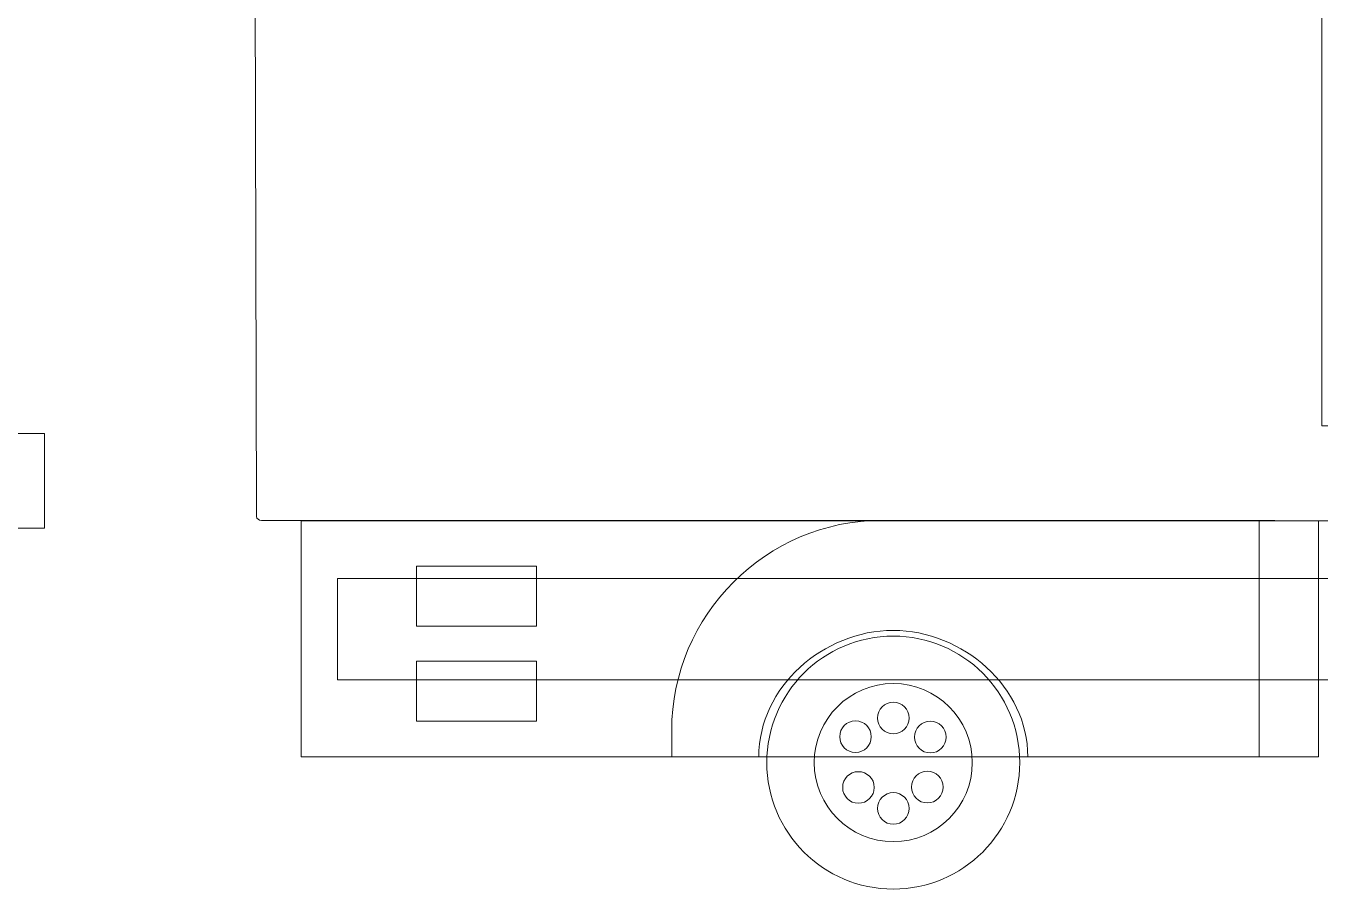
# Model space of a CAD drawing. Header units: millimetres. Extents: x -2444 to 3336, y -980 to 1690.
# Drawn here: x -1242.6 to -833.2, y -181.6 to 91.4 of the extents above; entities that cross this region are included whole.
import ezdxf

# ---------------------------------------------------------------- set-up
doc = ezdxf.new("R2010")
doc.units = ezdxf.units.MM
doc.header["$MEASUREMENT"] = 0
doc.layers.add('Camada 1', color=7, linetype='Continuous')

msp = doc.modelspace()

# ---------------------------------------------------------------- linework, layer by layer
at = {"layer": 'Camada 1', "color": 250, "lineweight": 9}
for points in [[(-1155.516, -139.796), (-833.7214, -139.796), (-833.7214, -65.182), (-1155.516, -65.182), (-1155.516, -139.796)], [(-1119.036, -98.483), (-1081.1, -98.483), (-1081.1, -79.515), (-1119.036, -79.515), (-1119.036, -98.483)], [(-1119.036, -128.452), (-1081.1, -128.452), (-1081.1, -109.484), (-1119.036, -109.484), (-1119.036, -128.452)]]:
    msp.add_lwpolyline(points, close=True, dxfattribs=at)
at = {"layer": 'Camada 1', "color": 250, "lineweight": 20}
msp.add_lwpolyline([(-1144.0224, -115.3938), (-569.895, -115.3938), (-569.895, -83.4232), (-1144.0224, -83.4232), (-1144.0224, -115.3938)], close=True, dxfattribs=at)
at = {"layer": 'Camada 1', "color": 250, "lineweight": 9}
for centre, major_axis, ratio in [((-968.2074, -141.596), (0, 40), 0.9999975), ((-968.2075, -127.496), (0, 5), 1), ((-980.1519, -133.414), (0, 5), 1), ((-956.4559, -133.5322), (0, 5), 1), ((-979.2101, -149.4624), (0, 5), 1), ((-957.3977, -149.3442), (0, 5), 1), ((-968.2075, -156.096), (0, 5), 1)]:
    msp.add_ellipse(centre, major_axis=major_axis, ratio=ratio, dxfattribs=at)
for points, knots in [([(-1880.212, 282.5943), (-1880.212, 282.5943), (-1590.3692, 282.5943), (-1590.3692, 282.5943), (-1590.3692, 282.5943), (-1579.2473, 282.5943), (-1570.1476, 275.8443), (-1570.1476, 267.5943), (-1570.1476, 267.5943), (-1570.1476, 267.5943), (-1570.1476, -37.5179), (-1570.1476, -37.5179), (-1570.1476, -37.5179), (-1570.1476, -37.5179), (-1236.7584, -37.5179), (-1236.7584, -37.5179), (-1236.7584, -37.5179), (-1236.7584, -37.5179), (-1236.7584, -67.5179), (-1236.7584, -67.5179), (-1236.7584, -67.5179), (-1236.7584, -67.5179), (-1585.0584, -67.5179), (-1585.0584, -67.5179), (-1585.0584, -67.5179), (-1585.0584, -67.5179), (-1585.0584, -67.4057), (-1585.0584, -67.4057), (-1585.0584, -67.4057), (-1585.0584, -67.4057), (-1905.5564, -67.4057), (-1905.5564, -67.4057), (-1905.5564, -67.4057), (-1906.4416, -67.4057), (-1907.1727, -66.8652), (-1907.1742, -66.2057), (-1907.1742, -66.2057), (-1907.1742, -66.2057), (-1907.5967, 99.9709), (-1907.5967, 99.9709), (-1907.5967, 99.9709), (-1907.5967, 99.9709), (-1904.1781, 99.951), (-1904.1781, 99.951), (-1904.1781, 99.951), (-1904.1781, 99.951), (-1907.3859, 134.5741), (-1907.3859, 134.5741), (-1907.3859, 134.5741), (-1907.3859, 134.5741), (-1839.9983, 239.232), (-1850.4113, 237.6068), (-1850.4113, 237.6068), (-1850.4113, 237.6068), (-1903.5185, 229.3176), (-1903.5185, 229.3176), (-1903.5185, 229.3176), (-1918.0279, 227.053), (-1907.3859, 282.5943), (-1880.212, 282.5943)], [0, 0, 0, 0, 0.0625, 0.0625, 0.0625, 0.0625, 0.125, 0.125, 0.125, 0.125, 0.1875, 0.1875, 0.1875, 0.1875, 0.25, 0.25, 0.25, 0.25, 0.3125, 0.3125, 0.3125, 0.3125, 0.375, 0.375, 0.375, 0.375, 0.4375, 0.4375, 0.4375, 0.4375, 0.5, 0.5, 0.5, 0.5, 0.5625, 0.5625, 0.5625, 0.5625, 0.625, 0.625, 0.625, 0.625, 0.6875, 0.6875, 0.6875, 0.6875, 0.75, 0.75, 0.75, 0.75, 0.8125, 0.8125, 0.8125, 0.8125, 0.875, 0.875, 0.875, 0.875, 1, 1, 1, 1]), ([(-1142.6858, 285), (-1142.6858, 285), (-852.843, 285), (-852.843, 285), (-852.843, 285), (-841.7211, 285), (-832.6214, 278.25), (-832.6214, 270), (-832.6214, 270), (-832.6214, 270), (-832.6214, -35.1122), (-832.6214, -35.1122), (-832.6214, -35.1122), (-832.6214, -35.1122), (-499.2322, -35.1122), (-499.2322, -35.1122), (-499.2322, -35.1122), (-499.2322, -35.1122), (-499.2322, -65.1122), (-499.2322, -65.1122), (-499.2322, -65.1122), (-499.2322, -65.1122), (-847.5322, -65.1122), (-847.5322, -65.1122), (-847.5322, -65.1122), (-847.5322, -65.1122), (-847.5322, -65), (-847.5322, -65), (-847.5322, -65), (-847.5322, -65), (-1168.0302, -65), (-1168.0302, -65), (-1168.0302, -65), (-1168.9154, -65), (-1169.6465, -64.4595), (-1169.648, -63.8), (-1169.648, -63.8), (-1169.648, -63.8), (-1170.0705, 102.3766), (-1170.0705, 102.3766), (-1170.0705, 102.3766), (-1170.0705, 102.3766), (-1166.6519, 102.3567), (-1166.6519, 102.3567), (-1166.6519, 102.3567), (-1166.6519, 102.3567), (-1169.8597, 136.9798), (-1169.8597, 136.9798), (-1169.8597, 136.9798), (-1169.8597, 136.9798), (-1102.4721, 241.6377), (-1112.8851, 240.0125), (-1112.8851, 240.0125), (-1112.8851, 240.0125), (-1165.9923, 231.7233), (-1165.9923, 231.7233), (-1165.9923, 231.7233), (-1180.5017, 229.4587), (-1169.8597, 285), (-1142.6858, 285)], [0, 0, 0, 0, 0.0625, 0.0625, 0.0625, 0.0625, 0.125, 0.125, 0.125, 0.125, 0.1875, 0.1875, 0.1875, 0.1875, 0.25, 0.25, 0.25, 0.25, 0.3125, 0.3125, 0.3125, 0.3125, 0.375, 0.375, 0.375, 0.375, 0.4375, 0.4375, 0.4375, 0.4375, 0.5, 0.5, 0.5, 0.5, 0.5625, 0.5625, 0.5625, 0.5625, 0.625, 0.625, 0.625, 0.625, 0.6875, 0.6875, 0.6875, 0.6875, 0.75, 0.75, 0.75, 0.75, 0.8125, 0.8125, 0.8125, 0.8125, 0.875, 0.875, 0.875, 0.875, 1, 1, 1, 1]), ([(-852.4732, -65), (-852.4732, -65), (-971.8097, -65), (-971.8097, -65), (-971.8097, -65), (-1008.3767, -65), (-1038.295, -94.9183), (-1038.295, -131.4853), (-1038.295, -131.4853), (-1038.295, -131.4853), (-1038.295, -139.796), (-1038.295, -139.796), (-1038.295, -139.796), (-1038.295, -139.796), (-1010.7427, -139.796), (-1010.7427, -139.796), (-1010.7427, -139.796), (-1010.7427, -117.7047), (-990.3339, -99.796), (-968.2426, -99.796), (-968.2426, -99.796), (-946.1513, -99.796), (-925.6427, -117.7047), (-925.6427, -139.796), (-925.6427, -139.796), (-925.6427, -139.796), (-852.4732, -139.796), (-852.4732, -139.796), (-852.4732, -139.796), (-852.4732, -139.796), (-852.4732, -65), (-852.4732, -65)], [0, 0, 0, 0, 0.11111111, 0.11111111, 0.11111111, 0.11111111, 0.22222222, 0.22222222, 0.22222222, 0.22222222, 0.33333333, 0.33333333, 0.33333333, 0.33333333, 0.44444444, 0.44444444, 0.44444444, 0.44444444, 0.55555556, 0.55555556, 0.55555556, 0.55555556, 0.66666667, 0.66666667, 0.66666667, 0.66666667, 0.77777778, 0.77777778, 0.77777778, 0.77777778, 1, 1, 1, 1]), ([(-968.2074, -166.596), (-982.0145, -166.596), (-993.2075, -155.4031), (-993.2075, -141.596), (-993.2075, -141.596), (-993.2075, -127.7889), (-982.0145, -116.596), (-968.2074, -116.596), (-968.2074, -116.596), (-954.4004, -116.596), (-943.2075, -127.7889), (-943.2075, -141.596), (-943.2075, -141.596), (-943.2075, -155.4031), (-954.4004, -166.596), (-968.2074, -166.596)], [0, 0, 0, 0, 0.2, 0.2, 0.2, 0.2, 0.4, 0.4, 0.4, 0.4, 0.6, 0.6, 0.6, 0.6, 1, 1, 1, 1]), ([(-968.2075, -132.496), (-970.9689, -132.496), (-973.2075, -130.2574), (-973.2075, -127.496), (-973.2075, -127.496), (-973.2075, -124.7346), (-970.9689, -122.496), (-968.2075, -122.496), (-968.2075, -122.496), (-965.4461, -122.496), (-963.2075, -124.7346), (-963.2075, -127.496), (-963.2075, -127.496), (-963.2075, -130.2574), (-965.4461, -132.496), (-968.2075, -132.496)], [0, 0, 0, 0, 0.2, 0.2, 0.2, 0.2, 0.4, 0.4, 0.4, 0.4, 0.6, 0.6, 0.6, 0.6, 1, 1, 1, 1]), ([(-980.1519, -138.414), (-977.3905, -138.414), (-975.1519, -136.1754), (-975.1519, -133.414), (-975.1519, -133.414), (-975.1519, -130.6526), (-977.3905, -128.414), (-980.1519, -128.414), (-980.1519, -128.414), (-982.9133, -128.414), (-985.1519, -130.6526), (-985.1519, -133.414), (-985.1519, -133.414), (-985.1519, -136.1754), (-982.9133, -138.414), (-980.1519, -138.414)], [0, 0, 0, 0, 0.2, 0.2, 0.2, 0.2, 0.4, 0.4, 0.4, 0.4, 0.6, 0.6, 0.6, 0.6, 1, 1, 1, 1]), ([(-956.4559, -138.5322), (-959.2173, -138.5322), (-961.4559, -136.2936), (-961.4559, -133.5322), (-961.4559, -133.5322), (-961.4559, -130.7708), (-959.2173, -128.5322), (-956.4559, -128.5322), (-956.4559, -128.5322), (-953.6945, -128.5322), (-951.4559, -130.7708), (-951.4559, -133.5322), (-951.4559, -133.5322), (-951.4559, -136.2936), (-953.6945, -138.5322), (-956.4559, -138.5322)], [0, 0, 0, 0, 0.2, 0.2, 0.2, 0.2, 0.4, 0.4, 0.4, 0.4, 0.6, 0.6, 0.6, 0.6, 1, 1, 1, 1]), ([(-979.2101, -144.4624), (-981.9715, -144.4624), (-984.2101, -146.701), (-984.2101, -149.4624), (-984.2101, -149.4624), (-984.2101, -152.2238), (-981.9715, -154.4624), (-979.2101, -154.4624), (-979.2101, -154.4624), (-976.4487, -154.4624), (-974.2101, -152.2238), (-974.2101, -149.4624), (-974.2101, -149.4624), (-974.2101, -146.701), (-976.4487, -144.4624), (-979.2101, -144.4624)], [0, 0, 0, 0, 0.2, 0.2, 0.2, 0.2, 0.4, 0.4, 0.4, 0.4, 0.6, 0.6, 0.6, 0.6, 1, 1, 1, 1]), ([(-957.3977, -144.3442), (-954.6363, -144.3442), (-952.3977, -146.5828), (-952.3977, -149.3442), (-952.3977, -149.3442), (-952.3977, -152.1056), (-954.6363, -154.3442), (-957.3977, -154.3442), (-957.3977, -154.3442), (-960.1591, -154.3442), (-962.3977, -152.1056), (-962.3977, -149.3442), (-962.3977, -149.3442), (-962.3977, -146.5828), (-960.1591, -144.3442), (-957.3977, -144.3442)], [0, 0, 0, 0, 0.2, 0.2, 0.2, 0.2, 0.4, 0.4, 0.4, 0.4, 0.6, 0.6, 0.6, 0.6, 1, 1, 1, 1]), ([(-968.2075, -161.096), (-970.9689, -161.096), (-973.2075, -158.8574), (-973.2075, -156.096), (-973.2075, -156.096), (-973.2075, -153.3346), (-970.9689, -151.096), (-968.2075, -151.096), (-968.2075, -151.096), (-965.4461, -151.096), (-963.2075, -153.3346), (-963.2075, -156.096), (-963.2075, -156.096), (-963.2075, -158.8574), (-965.4461, -161.096), (-968.2075, -161.096)], [0, 0, 0, 0, 0.2, 0.2, 0.2, 0.2, 0.4, 0.4, 0.4, 0.4, 0.6, 0.6, 0.6, 0.6, 1, 1, 1, 1])]:
    msp.add_open_spline(points, degree=3, knots=knots, dxfattribs=at)

doc.saveas('drawing.dxf')
